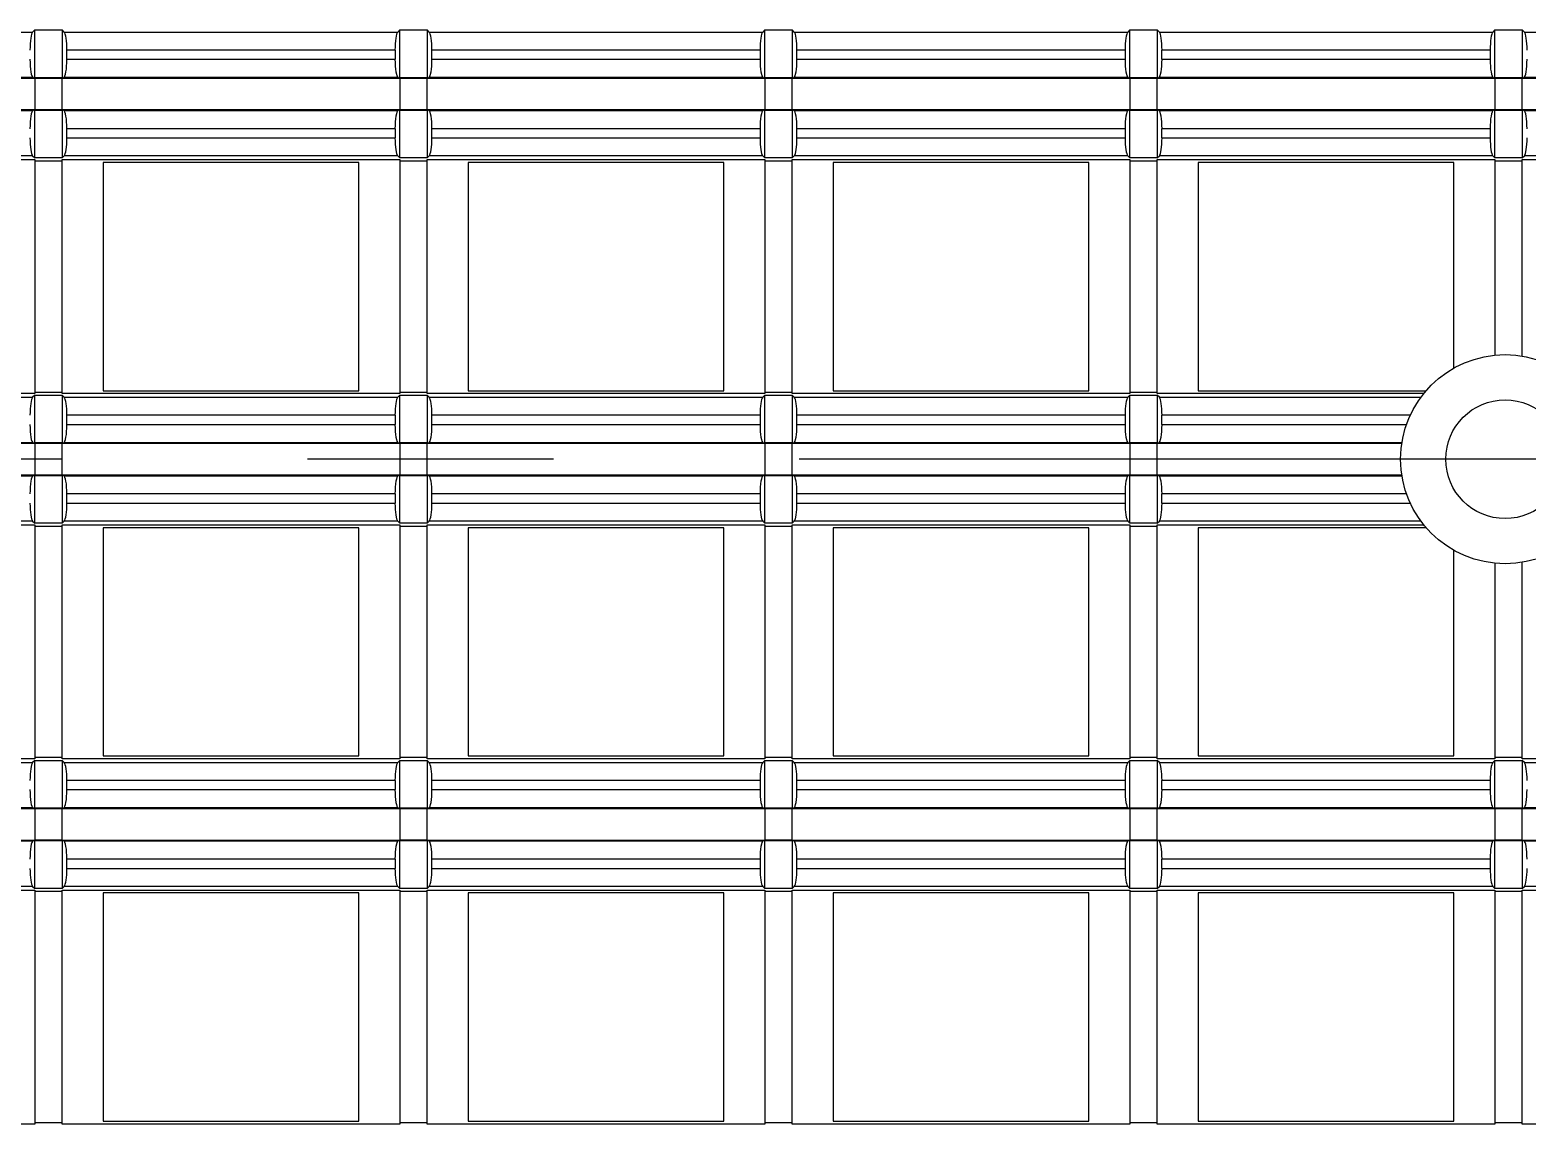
# Model space of a CAD drawing. Header units: inches. Extents: x 0 to 653, y 0 to 346.
# Drawn here: x 19.72 to 36.13, y 248.1 to 260.08 of the extents above; entities that cross this region are included whole.
import ezdxf

# ---------------------------------------------------------------- set-up
doc = ezdxf.new("R2010")
doc.units = ezdxf.units.IN
doc.header["$LTSCALE"] = 35.925693
doc.header["$MEASUREMENT"] = 0
doc.linetypes.add('CENTER', pattern=[0.6, 0.375, -0.075, 0.075, -0.075])
doc.layers.get('0').update_dxf_attribs({"linetype": 'CONTINUOUS'})
doc.layers.add('2', color=7, linetype='CONTINUOUS')
doc.layers.add('71', color=7, linetype='CONTINUOUS')

msp = doc.modelspace()

# ---------------------------------------------------------------- linework, layer by layer
at = {"color": 3, "linetype": 'Continuous'}
msp.add_circle((35.885, 255.381), 0.65, dxfattribs=at)
at = {"layer": '2', "color": 132, "linetype": 'Continuous', "true_color": 0x00cccc}
for p, q in [((16.096, 260.059), (19.75, 260.059)), ((19.773, 260.082), (19.75, 260.059)), ((19.773, 259.558), (19.773, 260.082)), ((19.773, 260.082), (20.073, 260.082)), ((20.073, 260.082), (20.073, 259.558)), ((20.096, 260.059), (20.073, 260.082)), ((20.096, 260.059), (23.75, 260.059)), ((23.773, 260.082), (23.75, 260.059)), ((23.773, 259.558), (23.773, 260.082)), ((23.773, 260.082), (24.073, 260.082)), ((24.073, 260.082), (24.073, 259.558)), ((24.096, 260.059), (24.073, 260.082)), ((24.096, 260.059), (27.75, 260.059)), ((27.773, 260.082), (27.75, 260.059)), ((27.773, 259.558), (27.773, 260.082)), ((27.773, 260.082), (28.073, 260.082)), ((28.073, 260.082), (28.073, 259.558)), ((28.096, 260.059), (28.073, 260.082)), ((28.096, 260.059), (31.75, 260.059)), ((31.773, 260.082), (31.75, 260.059)), ((31.773, 259.558), (31.773, 260.082)), ((31.773, 260.082), (32.073, 260.082)), ((32.073, 260.082), (32.073, 259.558)), ((32.096, 260.059), (32.073, 260.082)), ((32.096, 260.059), (35.75, 260.059)), ((35.773, 260.082), (35.75, 260.059)), ((35.773, 259.558), (35.773, 260.082)), ((35.773, 260.082), (36.073, 260.082)), ((36.073, 260.082), (36.073, 259.558)), ((36.096, 260.059), (36.073, 260.082)), ((36.096, 260.059), (39.749, 260.059)), ((20.126, 259.762), (20.126, 259.862)), ((23.721, 259.862), (20.126, 259.862)), ((23.721, 259.862), (23.721, 259.762)), ((24.125, 259.762), (24.125, 259.862)), ((27.721, 259.862), (24.125, 259.862)), ((27.721, 259.862), (27.721, 259.762)), ((28.125, 259.762), (28.125, 259.862)), ((31.72, 259.862), (28.125, 259.862)), ((31.72, 259.862), (31.72, 259.762)), ((32.125, 259.762), (32.125, 259.862)), ((35.72, 259.862), (32.125, 259.862)), ((35.72, 259.862), (35.72, 259.762)), ((20.126, 259.762), (23.721, 259.762)), ((24.125, 259.762), (27.721, 259.762)), ((28.125, 259.762), (31.72, 259.762)), ((32.125, 259.762), (35.72, 259.762)), ((16.073, 259.555), (19.773, 259.555)), ((19.755, 259.562), (16.092, 259.562)), ((19.755, 259.562), (19.773, 259.558)), ((20.073, 259.558), (19.773, 259.558)), ((19.773, 259.555), (19.773, 259.207)), ((20.073, 259.552), (19.773, 259.552)), ((20.073, 259.558), (20.092, 259.562)), ((20.073, 259.207), (20.073, 259.555)), ((20.073, 259.555), (23.773, 259.555)), ((23.755, 259.562), (20.092, 259.562)), ((23.755, 259.562), (23.773, 259.558)), ((24.073, 259.558), (23.773, 259.558)), ((23.773, 259.555), (23.773, 259.207)), ((24.073, 259.552), (23.773, 259.552)), ((24.073, 259.558), (24.091, 259.562)), ((24.073, 259.207), (24.073, 259.555)), ((24.073, 259.555), (27.773, 259.555)), ((27.755, 259.562), (24.091, 259.562)), ((27.755, 259.562), (27.773, 259.558)), ((28.073, 259.558), (27.773, 259.558)), ((27.773, 259.555), (27.773, 259.207)), ((28.073, 259.552), (27.773, 259.552)), ((28.073, 259.558), (28.091, 259.562)), ((28.073, 259.207), (28.073, 259.555)), ((28.073, 259.555), (31.773, 259.555)), ((31.754, 259.562), (28.091, 259.562)), ((31.754, 259.562), (31.773, 259.558)), ((32.073, 259.558), (31.773, 259.558)), ((31.773, 259.555), (31.773, 259.207)), ((32.073, 259.552), (31.773, 259.552)), ((32.073, 259.558), (32.091, 259.562)), ((32.073, 259.207), (32.073, 259.555)), ((32.073, 259.555), (35.773, 259.555)), ((35.754, 259.562), (32.091, 259.562)), ((35.754, 259.562), (35.773, 259.558)), ((36.073, 259.558), (35.773, 259.558)), ((35.773, 259.555), (35.773, 259.207)), ((36.073, 259.552), (35.773, 259.552)), ((36.073, 259.558), (36.091, 259.562)), ((36.073, 259.207), (36.073, 259.555)), ((36.073, 259.555), (39.773, 259.555)), ((39.754, 259.562), (36.091, 259.562)), ((19.773, 259.207), (16.073, 259.207)), ((16.092, 259.2), (19.755, 259.2)), ((19.773, 259.204), (19.755, 259.2)), ((19.773, 259.211), (20.073, 259.211)), ((19.773, 258.68), (19.773, 259.204)), ((19.773, 259.204), (20.073, 259.204)), ((23.773, 259.207), (20.073, 259.207)), ((20.073, 259.204), (20.073, 258.68)), ((20.092, 259.2), (20.073, 259.204)), ((20.092, 259.2), (23.755, 259.2)), ((23.773, 259.204), (23.755, 259.2)), ((23.773, 259.211), (24.073, 259.211)), ((23.773, 258.68), (23.773, 259.204)), ((23.773, 259.204), (24.073, 259.204)), ((27.773, 259.207), (24.073, 259.207)), ((24.073, 259.204), (24.073, 258.68)), ((24.091, 259.2), (24.073, 259.204)), ((24.091, 259.2), (27.755, 259.2)), ((27.773, 259.204), (27.755, 259.2)), ((27.773, 259.211), (28.073, 259.211)), ((27.773, 258.68), (27.773, 259.204)), ((27.773, 259.204), (28.073, 259.204)), ((31.773, 259.207), (28.073, 259.207)), ((28.073, 259.204), (28.073, 258.68)), ((28.091, 259.2), (28.073, 259.204)), ((28.091, 259.2), (31.754, 259.2)), ((31.773, 259.204), (31.754, 259.2)), ((31.773, 259.211), (32.073, 259.211)), ((31.773, 258.68), (31.773, 259.204)), ((31.773, 259.204), (32.073, 259.204)), ((35.773, 259.207), (32.073, 259.207)), ((32.073, 259.204), (32.073, 258.68)), ((32.091, 259.2), (32.073, 259.204)), ((32.091, 259.2), (35.754, 259.2)), ((35.773, 259.204), (35.754, 259.2)), ((35.773, 259.211), (36.073, 259.211)), ((35.773, 258.68), (35.773, 259.204)), ((35.773, 259.204), (36.073, 259.204)), ((39.773, 259.207), (36.073, 259.207)), ((36.073, 259.204), (36.073, 258.68)), ((36.091, 259.2), (36.073, 259.204)), ((36.091, 259.2), (39.754, 259.2)), ((20.126, 258.9), (20.126, 259)), ((23.721, 259), (20.126, 259)), ((20.126, 258.9), (23.721, 258.9)), ((23.721, 259), (23.721, 258.9)), ((24.125, 258.9), (24.125, 259)), ((27.721, 259), (24.125, 259)), ((24.125, 258.9), (27.721, 258.9)), ((27.721, 259), (27.721, 258.9)), ((28.125, 258.9), (28.125, 259)), ((31.72, 259), (28.125, 259)), ((28.125, 258.9), (31.72, 258.9)), ((31.72, 259), (31.72, 258.9)), ((32.125, 258.9), (32.125, 259)), ((35.72, 259), (32.125, 259)), ((32.125, 258.9), (35.72, 258.9)), ((35.72, 259), (35.72, 258.9)), ((19.75, 258.703), (16.096, 258.703)), ((19.75, 258.703), (19.773, 258.68)), ((20.073, 258.68), (20.096, 258.703)), ((23.75, 258.703), (20.096, 258.703)), ((23.75, 258.703), (23.773, 258.68)), ((24.073, 258.68), (24.096, 258.703)), ((27.75, 258.703), (24.096, 258.703)), ((27.75, 258.703), (27.773, 258.68)), ((28.073, 258.68), (28.096, 258.703)), ((31.75, 258.703), (28.096, 258.703)), ((31.75, 258.703), (31.773, 258.68)), ((32.073, 258.68), (32.096, 258.703)), ((35.75, 258.703), (32.096, 258.703)), ((35.75, 258.703), (35.773, 258.68)), ((36.073, 258.68), (36.096, 258.703)), ((39.749, 258.703), (36.096, 258.703)), ((16.073, 258.662), (19.773, 258.662)), ((20.073, 258.68), (19.773, 258.68)), ((19.773, 258.662), (19.773, 256.1)), ((20.073, 258.645), (19.773, 258.645)), ((20.073, 256.1), (20.073, 258.662)), ((20.073, 258.662), (23.773, 258.662)), ((20.523, 258.631), (20.523, 256.131)), ((23.323, 258.631), (20.523, 258.631)), ((23.323, 256.131), (23.323, 258.631)), ((24.073, 258.68), (23.773, 258.68)), ((23.773, 258.662), (23.773, 256.1)), ((24.073, 258.645), (23.773, 258.645)), ((24.073, 256.1), (24.073, 258.662)), ((24.073, 258.662), (27.773, 258.662)), ((24.523, 258.631), (24.523, 256.131)), ((27.323, 258.631), (24.523, 258.631)), ((27.323, 256.131), (27.323, 258.631)), ((28.073, 258.68), (27.773, 258.68)), ((27.773, 258.662), (27.773, 256.1)), ((28.073, 258.645), (27.773, 258.645)), ((28.073, 256.1), (28.073, 258.662)), ((28.073, 258.662), (31.773, 258.662)), ((28.523, 258.631), (28.523, 256.131)), ((31.323, 258.631), (28.523, 258.631)), ((31.323, 256.131), (31.323, 258.631)), ((32.073, 258.68), (31.773, 258.68)), ((31.773, 258.662), (31.773, 256.1)), ((32.073, 258.645), (31.773, 258.645)), ((32.073, 256.1), (32.073, 258.662)), ((32.073, 258.662), (35.773, 258.662)), ((32.523, 258.631), (32.523, 256.131)), ((35.323, 258.631), (32.523, 258.631)), ((35.323, 256.379), (35.323, 258.631)), ((36.073, 258.68), (35.773, 258.68)), ((35.773, 258.662), (35.773, 256.521)), ((36.073, 258.645), (35.773, 258.645)), ((36.073, 256.511), (36.073, 258.662)), ((36.073, 258.662), (39.773, 258.662)), ((19.773, 256.1), (16.073, 256.1)), ((19.773, 256.082), (19.75, 256.059)), ((19.773, 256.117), (20.073, 256.117)), ((19.773, 255.559), (19.773, 256.082)), ((19.773, 256.082), (20.073, 256.082)), ((23.773, 256.1), (20.073, 256.1)), ((20.073, 256.082), (20.073, 255.559)), ((20.096, 256.059), (20.073, 256.082)), ((20.523, 256.131), (23.323, 256.131)), ((23.773, 256.082), (23.75, 256.059)), ((23.773, 256.117), (24.073, 256.117)), ((23.773, 255.559), (23.773, 256.082)), ((23.773, 256.082), (24.073, 256.082)), ((27.773, 256.1), (24.073, 256.1)), ((24.073, 256.082), (24.073, 255.559)), ((24.096, 256.059), (24.073, 256.082)), ((24.523, 256.131), (27.323, 256.131)), ((27.773, 256.082), (27.75, 256.059)), ((27.773, 256.117), (28.073, 256.117)), ((27.773, 255.559), (27.773, 256.082)), ((27.773, 256.082), (28.073, 256.082)), ((31.773, 256.1), (28.073, 256.1)), ((28.073, 256.082), (28.073, 255.559)), ((28.096, 256.059), (28.073, 256.082)), ((28.523, 256.131), (31.323, 256.131)), ((31.773, 256.082), (31.75, 256.059)), ((31.773, 256.117), (32.073, 256.117)), ((31.773, 255.559), (31.773, 256.082)), ((31.773, 256.082), (32.073, 256.082)), ((34.993, 256.1), (32.073, 256.1)), ((32.073, 256.082), (32.073, 255.559)), ((32.096, 256.059), (32.073, 256.082)), ((32.523, 256.131), (35.019, 256.131)), ((16.096, 256.059), (19.75, 256.059)), ((20.096, 256.059), (23.75, 256.059)), ((24.096, 256.059), (27.75, 256.059)), ((28.096, 256.059), (31.75, 256.059)), ((32.096, 256.059), (34.962, 256.059)), ((20.126, 255.762), (20.126, 255.862)), ((23.721, 255.862), (20.126, 255.862)), ((20.126, 255.762), (23.721, 255.762)), ((23.721, 255.862), (23.721, 255.762)), ((24.125, 255.762), (24.125, 255.862)), ((27.721, 255.862), (24.125, 255.862)), ((24.125, 255.762), (27.721, 255.762)), ((27.721, 255.862), (27.721, 255.762)), ((28.125, 255.762), (28.125, 255.862)), ((31.72, 255.862), (28.125, 255.862)), ((28.125, 255.762), (31.72, 255.762)), ((31.72, 255.862), (31.72, 255.762)), ((32.125, 255.762), (32.125, 255.862)), ((34.845, 255.862), (32.125, 255.862)), ((32.125, 255.762), (34.805, 255.762)), ((16.073, 255.555), (19.773, 255.555)), ((19.755, 255.562), (16.092, 255.562)), ((19.755, 255.562), (19.773, 255.559)), ((20.073, 255.559), (19.773, 255.559)), ((19.773, 255.555), (19.773, 255.207)), ((20.073, 255.552), (19.773, 255.552)), ((20.073, 255.559), (20.092, 255.562)), ((20.073, 255.207), (20.073, 255.555)), ((20.073, 255.555), (23.773, 255.555)), ((23.755, 255.562), (20.092, 255.562)), ((23.755, 255.562), (23.773, 255.559)), ((24.073, 255.559), (23.773, 255.559)), ((23.773, 255.555), (23.773, 255.207)), ((24.073, 255.552), (23.773, 255.552)), ((24.073, 255.559), (24.091, 255.562)), ((24.073, 255.207), (24.073, 255.555)), ((24.073, 255.555), (27.773, 255.555)), ((27.755, 255.562), (24.091, 255.562)), ((27.755, 255.562), (27.773, 255.559)), ((28.073, 255.559), (27.773, 255.559)), ((27.773, 255.555), (27.773, 255.207)), ((28.073, 255.552), (27.773, 255.552)), ((28.073, 255.559), (28.091, 255.562)), ((28.073, 255.207), (28.073, 255.555)), ((28.073, 255.555), (31.773, 255.555)), ((31.754, 255.562), (28.091, 255.562)), ((31.754, 255.562), (31.773, 255.559)), ((32.073, 255.559), (31.773, 255.559)), ((31.773, 255.555), (31.773, 255.207)), ((32.073, 255.552), (31.773, 255.552)), ((32.073, 255.559), (32.091, 255.562)), ((32.073, 255.207), (32.073, 255.555)), ((32.073, 255.555), (34.753, 255.555)), ((34.754, 255.562), (32.091, 255.562)), ((19.773, 255.207), (16.073, 255.207)), ((16.092, 255.2), (19.755, 255.2)), ((19.773, 255.204), (19.755, 255.2)), ((19.773, 255.211), (20.073, 255.211)), ((19.773, 254.68), (19.773, 255.204)), ((19.773, 255.204), (20.073, 255.204)), ((23.773, 255.207), (20.073, 255.207)), ((20.073, 255.204), (20.073, 254.68)), ((20.092, 255.2), (20.073, 255.204)), ((20.092, 255.2), (23.755, 255.2)), ((23.773, 255.204), (23.755, 255.2)), ((23.773, 255.211), (24.073, 255.211)), ((23.773, 254.68), (23.773, 255.204)), ((23.773, 255.204), (24.073, 255.204)), ((27.773, 255.207), (24.073, 255.207)), ((24.073, 255.204), (24.073, 254.68)), ((24.091, 255.2), (24.073, 255.204)), ((24.091, 255.2), (27.755, 255.2)), ((27.773, 255.204), (27.755, 255.2)), ((27.773, 255.211), (28.073, 255.211)), ((27.773, 254.68), (27.773, 255.204)), ((27.773, 255.204), (28.073, 255.204)), ((31.773, 255.207), (28.073, 255.207)), ((28.073, 255.204), (28.073, 254.68)), ((28.091, 255.2), (28.073, 255.204)), ((28.091, 255.2), (31.754, 255.2)), ((31.773, 255.204), (31.754, 255.2)), ((31.773, 255.211), (32.073, 255.211)), ((31.773, 254.68), (31.773, 255.204)), ((31.773, 255.204), (32.073, 255.204)), ((34.753, 255.207), (32.073, 255.207)), ((32.073, 255.204), (32.073, 254.68)), ((32.091, 255.2), (32.073, 255.204)), ((32.091, 255.2), (34.754, 255.2)), ((20.126, 254.9), (20.126, 255)), ((23.721, 255), (20.126, 255)), ((23.721, 255), (23.721, 254.9)), ((24.125, 254.9), (24.125, 255)), ((27.721, 255), (24.125, 255)), ((27.721, 255), (27.721, 254.9)), ((28.125, 254.9), (28.125, 255)), ((31.72, 255), (28.125, 255)), ((31.72, 255), (31.72, 254.9)), ((32.125, 254.9), (32.125, 255)), ((34.805, 255), (32.125, 255)), ((20.126, 254.9), (23.721, 254.9)), ((24.125, 254.9), (27.721, 254.9)), ((28.125, 254.9), (31.72, 254.9)), ((32.125, 254.9), (34.845, 254.9)), ((16.073, 254.662), (19.773, 254.662)), ((19.75, 254.703), (16.096, 254.703)), ((19.75, 254.703), (19.773, 254.68)), ((20.073, 254.68), (19.773, 254.68)), ((19.773, 254.662), (19.773, 252.1)), ((20.073, 254.645), (19.773, 254.645)), ((20.073, 254.68), (20.096, 254.703)), ((20.073, 252.1), (20.073, 254.662)), ((20.073, 254.662), (23.773, 254.662)), ((23.75, 254.703), (20.096, 254.703)), ((20.523, 254.631), (20.523, 252.131)), ((23.323, 254.631), (20.523, 254.631)), ((23.323, 252.131), (23.323, 254.631)), ((23.75, 254.703), (23.773, 254.68)), ((24.073, 254.68), (23.773, 254.68)), ((23.773, 254.662), (23.773, 252.1)), ((24.073, 254.645), (23.773, 254.645)), ((24.073, 254.68), (24.096, 254.703)), ((24.073, 252.1), (24.073, 254.662)), ((24.073, 254.662), (27.773, 254.662)), ((27.75, 254.703), (24.096, 254.703)), ((24.523, 254.631), (24.523, 252.131)), ((27.323, 254.631), (24.523, 254.631)), ((27.323, 252.131), (27.323, 254.631)), ((27.75, 254.703), (27.773, 254.68)), ((28.073, 254.68), (27.773, 254.68)), ((27.773, 254.662), (27.773, 252.1)), ((28.073, 254.645), (27.773, 254.645)), ((28.073, 254.68), (28.096, 254.703)), ((28.073, 252.1), (28.073, 254.662)), ((28.073, 254.662), (31.773, 254.662)), ((31.75, 254.703), (28.096, 254.703)), ((28.523, 254.631), (28.523, 252.131)), ((31.323, 254.631), (28.523, 254.631)), ((31.323, 252.131), (31.323, 254.631)), ((31.75, 254.703), (31.773, 254.68)), ((32.073, 254.68), (31.773, 254.68)), ((31.773, 254.662), (31.773, 252.1)), ((32.073, 254.645), (31.773, 254.645)), ((32.073, 254.68), (32.096, 254.703)), ((32.073, 252.1), (32.073, 254.662)), ((32.073, 254.662), (34.993, 254.662)), ((34.962, 254.703), (32.096, 254.703)), ((32.523, 254.631), (32.523, 252.131)), ((35.019, 254.631), (32.523, 254.631)), ((35.323, 252.131), (35.323, 254.383)), ((35.773, 254.241), (35.773, 252.1)), ((36.073, 252.1), (36.073, 254.251)), ((19.773, 252.1), (16.073, 252.1)), ((16.096, 252.059), (19.75, 252.059)), ((19.773, 252.082), (19.75, 252.059)), ((19.773, 252.117), (20.073, 252.117)), ((19.773, 251.559), (19.773, 252.082)), ((19.773, 252.082), (20.073, 252.082)), ((23.773, 252.1), (20.073, 252.1)), ((20.073, 252.082), (20.073, 251.559)), ((20.096, 252.059), (20.073, 252.082)), ((20.096, 252.059), (23.75, 252.059)), ((20.523, 252.131), (23.323, 252.131)), ((23.773, 252.082), (23.75, 252.059)), ((23.773, 252.117), (24.073, 252.117)), ((23.773, 251.559), (23.773, 252.082)), ((23.773, 252.082), (24.073, 252.082)), ((27.773, 252.1), (24.073, 252.1)), ((24.073, 252.082), (24.073, 251.559)), ((24.096, 252.059), (24.073, 252.082)), ((24.096, 252.059), (27.75, 252.059)), ((24.523, 252.131), (27.323, 252.131)), ((27.773, 252.082), (27.75, 252.059)), ((27.773, 252.117), (28.073, 252.117)), ((27.773, 251.559), (27.773, 252.082)), ((27.773, 252.082), (28.073, 252.082)), ((31.773, 252.1), (28.073, 252.1)), ((28.073, 252.082), (28.073, 251.559)), ((28.096, 252.059), (28.073, 252.082)), ((28.096, 252.059), (31.75, 252.059)), ((28.523, 252.131), (31.323, 252.131)), ((31.773, 252.082), (31.75, 252.059)), ((31.773, 252.117), (32.073, 252.117)), ((31.773, 251.559), (31.773, 252.082)), ((31.773, 252.082), (32.073, 252.082)), ((35.773, 252.1), (32.073, 252.1)), ((32.073, 252.082), (32.073, 251.559)), ((32.096, 252.059), (32.073, 252.082)), ((32.096, 252.059), (35.75, 252.059)), ((32.523, 252.131), (35.323, 252.131)), ((35.773, 252.082), (35.75, 252.059)), ((35.773, 252.117), (36.073, 252.117)), ((35.773, 251.559), (35.773, 252.082)), ((35.773, 252.082), (36.073, 252.082)), ((39.773, 252.1), (36.073, 252.1)), ((36.073, 252.082), (36.073, 251.559)), ((36.096, 252.059), (36.073, 252.082)), ((36.096, 252.059), (39.749, 252.059)), ((20.126, 251.762), (20.126, 251.862)), ((23.721, 251.862), (20.126, 251.862)), ((23.721, 251.862), (23.721, 251.762)), ((24.125, 251.762), (24.125, 251.862)), ((27.721, 251.862), (24.125, 251.862)), ((27.721, 251.862), (27.721, 251.762)), ((28.125, 251.762), (28.125, 251.862)), ((31.72, 251.862), (28.125, 251.862)), ((31.72, 251.862), (31.72, 251.762)), ((32.125, 251.762), (32.125, 251.862)), ((35.72, 251.862), (32.125, 251.862)), ((35.72, 251.862), (35.72, 251.762)), ((20.126, 251.762), (23.721, 251.762)), ((24.125, 251.762), (27.721, 251.762)), ((28.125, 251.762), (31.72, 251.762)), ((32.125, 251.762), (35.72, 251.762)), ((16.073, 251.555), (19.773, 251.555)), ((19.755, 251.562), (16.092, 251.562)), ((19.755, 251.562), (19.773, 251.559)), ((20.073, 251.559), (19.773, 251.559)), ((19.773, 251.555), (19.773, 251.207)), ((20.073, 251.552), (19.773, 251.552)), ((20.073, 251.559), (20.092, 251.562)), ((20.073, 251.207), (20.073, 251.555)), ((20.073, 251.555), (23.773, 251.555)), ((23.755, 251.562), (20.092, 251.562)), ((23.755, 251.562), (23.773, 251.559)), ((24.073, 251.559), (23.773, 251.559)), ((23.773, 251.555), (23.773, 251.207)), ((24.073, 251.552), (23.773, 251.552)), ((24.073, 251.559), (24.091, 251.562)), ((24.073, 251.207), (24.073, 251.555)), ((24.073, 251.555), (27.773, 251.555)), ((27.755, 251.562), (24.091, 251.562)), ((27.755, 251.562), (27.773, 251.559)), ((28.073, 251.559), (27.773, 251.559)), ((27.773, 251.555), (27.773, 251.207)), ((28.073, 251.552), (27.773, 251.552)), ((28.073, 251.559), (28.091, 251.562)), ((28.073, 251.207), (28.073, 251.555)), ((28.073, 251.555), (31.773, 251.555)), ((31.754, 251.562), (28.091, 251.562)), ((31.754, 251.562), (31.773, 251.559)), ((32.073, 251.559), (31.773, 251.559)), ((31.773, 251.555), (31.773, 251.207)), ((32.073, 251.552), (31.773, 251.552)), ((32.073, 251.559), (32.091, 251.562)), ((32.073, 251.207), (32.073, 251.555)), ((32.073, 251.555), (35.773, 251.555)), ((35.754, 251.562), (32.091, 251.562)), ((35.754, 251.562), (35.773, 251.559)), ((36.073, 251.559), (35.773, 251.559)), ((35.773, 251.555), (35.773, 251.207)), ((36.073, 251.552), (35.773, 251.552)), ((36.073, 251.559), (36.091, 251.562)), ((36.073, 251.207), (36.073, 251.555)), ((36.073, 251.555), (39.773, 251.555)), ((39.754, 251.562), (36.091, 251.562)), ((19.773, 251.207), (16.073, 251.207)), ((16.092, 251.2), (19.755, 251.2)), ((19.773, 251.204), (19.755, 251.2)), ((19.773, 251.211), (20.073, 251.211)), ((19.773, 250.68), (19.773, 251.204)), ((19.773, 251.204), (20.073, 251.204)), ((23.773, 251.207), (20.073, 251.207)), ((20.073, 251.204), (20.073, 250.68)), ((20.092, 251.2), (20.073, 251.204)), ((20.092, 251.2), (23.755, 251.2)), ((23.773, 251.204), (23.755, 251.2)), ((23.773, 251.211), (24.073, 251.211)), ((23.773, 250.68), (23.773, 251.204)), ((23.773, 251.204), (24.073, 251.204)), ((27.773, 251.207), (24.073, 251.207)), ((24.073, 251.204), (24.073, 250.68)), ((24.091, 251.2), (24.073, 251.204)), ((24.091, 251.2), (27.755, 251.2)), ((27.773, 251.204), (27.755, 251.2)), ((27.773, 251.211), (28.073, 251.211)), ((27.773, 250.68), (27.773, 251.204)), ((27.773, 251.204), (28.073, 251.204)), ((31.773, 251.207), (28.073, 251.207)), ((28.073, 251.204), (28.073, 250.68)), ((28.091, 251.2), (28.073, 251.204)), ((28.091, 251.2), (31.754, 251.2)), ((31.773, 251.204), (31.754, 251.2)), ((31.773, 251.211), (32.073, 251.211)), ((31.773, 250.68), (31.773, 251.204)), ((31.773, 251.204), (32.073, 251.204)), ((35.773, 251.207), (32.073, 251.207)), ((32.073, 251.204), (32.073, 250.68)), ((32.091, 251.2), (32.073, 251.204)), ((32.091, 251.2), (35.754, 251.2)), ((35.773, 251.204), (35.754, 251.2)), ((35.773, 251.211), (36.073, 251.211)), ((35.773, 250.68), (35.773, 251.204)), ((35.773, 251.204), (36.073, 251.204)), ((39.773, 251.207), (36.073, 251.207)), ((36.073, 251.204), (36.073, 250.68)), ((36.091, 251.2), (36.073, 251.204)), ((36.091, 251.2), (39.754, 251.2)), ((20.126, 250.9), (20.126, 251)), ((23.721, 251), (20.126, 251)), ((23.721, 251), (23.721, 250.9)), ((24.125, 250.9), (24.125, 251)), ((27.721, 251), (24.125, 251)), ((27.721, 251), (27.721, 250.9)), ((28.125, 250.9), (28.125, 251)), ((31.72, 251), (28.125, 251)), ((31.72, 251), (31.72, 250.9)), ((32.125, 250.9), (32.125, 251)), ((35.72, 251), (32.125, 251)), ((35.72, 251), (35.72, 250.9)), ((20.126, 250.9), (23.721, 250.9)), ((24.125, 250.9), (27.721, 250.9)), ((28.125, 250.9), (31.72, 250.9)), ((32.125, 250.9), (35.72, 250.9)), ((19.75, 250.703), (16.096, 250.703)), ((19.75, 250.703), (19.773, 250.68)), ((20.073, 250.68), (19.773, 250.68)), ((20.073, 250.68), (20.096, 250.703)), ((23.75, 250.703), (20.096, 250.703)), ((23.75, 250.703), (23.773, 250.68)), ((24.073, 250.68), (23.773, 250.68)), ((24.073, 250.68), (24.096, 250.703)), ((27.75, 250.703), (24.096, 250.703)), ((27.75, 250.703), (27.773, 250.68)), ((28.073, 250.68), (27.773, 250.68)), ((28.073, 250.68), (28.096, 250.703)), ((31.75, 250.703), (28.096, 250.703)), ((31.75, 250.703), (31.773, 250.68)), ((32.073, 250.68), (31.773, 250.68)), ((32.073, 250.68), (32.096, 250.703)), ((35.75, 250.703), (32.096, 250.703)), ((35.75, 250.703), (35.773, 250.68)), ((36.073, 250.68), (35.773, 250.68)), ((36.073, 250.68), (36.096, 250.703)), ((39.749, 250.703), (36.096, 250.703)), ((16.073, 250.662), (19.773, 250.662)), ((19.773, 250.662), (19.773, 248.1)), ((20.073, 250.645), (19.773, 250.645)), ((20.073, 248.1), (20.073, 250.662)), ((20.073, 250.662), (23.773, 250.662)), ((20.523, 250.631), (20.523, 248.131)), ((23.323, 250.631), (20.523, 250.631)), ((23.323, 248.131), (23.323, 250.631)), ((23.773, 250.662), (23.773, 248.1)), ((24.073, 250.645), (23.773, 250.645)), ((24.073, 248.1), (24.073, 250.662)), ((24.073, 250.662), (27.773, 250.662)), ((24.523, 250.631), (24.523, 248.131)), ((27.323, 250.631), (24.523, 250.631)), ((27.323, 248.131), (27.323, 250.631)), ((27.773, 250.662), (27.773, 248.1)), ((28.073, 250.645), (27.773, 250.645)), ((28.073, 248.1), (28.073, 250.662)), ((28.073, 250.662), (31.773, 250.662)), ((28.523, 250.631), (28.523, 248.131)), ((31.323, 250.631), (28.523, 250.631)), ((31.323, 248.131), (31.323, 250.631)), ((31.773, 250.662), (31.773, 248.1)), ((32.073, 250.645), (31.773, 250.645)), ((32.073, 248.1), (32.073, 250.662)), ((32.073, 250.662), (35.773, 250.662)), ((32.523, 250.631), (32.523, 248.131)), ((35.323, 250.631), (32.523, 250.631)), ((35.323, 248.131), (35.323, 250.631)), ((35.773, 250.662), (35.773, 248.1)), ((36.073, 250.645), (35.773, 250.645)), ((36.073, 248.1), (36.073, 250.662)), ((36.073, 250.662), (39.773, 250.662)), ((19.773, 248.1), (16.073, 248.1)), ((19.773, 248.118), (20.073, 248.118)), ((23.773, 248.1), (20.073, 248.1)), ((20.523, 248.131), (23.323, 248.131)), ((23.773, 248.118), (24.073, 248.118)), ((27.773, 248.1), (24.073, 248.1)), ((24.523, 248.131), (27.323, 248.131)), ((27.773, 248.118), (28.073, 248.118)), ((31.773, 248.1), (28.073, 248.1)), ((28.523, 248.131), (31.323, 248.131)), ((31.773, 248.118), (32.073, 248.118)), ((35.773, 248.1), (32.073, 248.1)), ((32.523, 248.131), (35.323, 248.131)), ((35.773, 248.118), (36.073, 248.118)), ((39.773, 248.1), (36.073, 248.1))]:
    msp.add_line(p, q, dxfattribs=at)
at = {"layer": '2', "color": 1, "linetype": 'CENTER'}
msp.add_line((127.845, 255.381), (0, 255.381), dxfattribs=at)
at = {"layer": '2', "color": 132, "linetype": 'Continuous', "true_color": 0x00cccc}
for centre, start_param, end_param in [((19.756, 259.862), 0.174533, 1.570796), ((20.09, 259.862), -1.570796, -0.174533), ((23.756, 259.862), 0.174533, 1.570796), ((24.09, 259.862), -1.570796, -0.174533), ((27.756, 259.862), 0.174533, 1.570796), ((28.09, 259.862), -1.570796, -0.174533), ((31.756, 259.862), 0.174533, 1.570796), ((32.09, 259.862), -1.570796, -0.174533), ((35.756, 259.862), 0.174533, 1.570796), ((36.09, 259.862), -1.570796, -0.174533), ((19.756, 259.762), -4.712389, -3.176499), ((20.09, 259.762), -3.106686, -1.570796), ((23.756, 259.762), -4.712389, -3.176499), ((24.09, 259.762), -3.106686, -1.570796), ((27.756, 259.762), -4.712389, -3.176499), ((28.09, 259.762), -3.106686, -1.570796), ((31.756, 259.762), -4.712389, -3.176499), ((32.09, 259.762), -3.106686, -1.570796), ((35.756, 259.762), 1.570796, 3.106686), ((36.09, 259.762), -3.106686, -1.570796), ((19.756, 259), 0.034907, 1.570796), ((20.09, 259), -1.570796, -0.034907), ((23.756, 259), 0.034907, 1.570796), ((24.09, 259), -1.570796, -0.034907), ((27.756, 259), 0.034907, 1.570796), ((28.09, 259), -1.570796, -0.034907), ((31.756, 259), 0.034907, 1.570796), ((32.09, 259), -1.570796, -0.034907), ((35.756, 259), 0.034907, 1.570796), ((36.09, 259), -1.570796, -0.034907), ((19.756, 258.9), 1.570796, 2.96706), ((20.09, 258.9), -2.96706, -1.570796), ((23.756, 258.9), -4.712389, -3.316126), ((24.09, 258.9), -2.96706, -1.570796), ((27.756, 258.9), -4.712389, -3.316126), ((28.09, 258.9), -2.96706, -1.570796), ((31.756, 258.9), -4.712389, -3.316126), ((32.09, 258.9), -2.96706, -1.570796), ((35.756, 258.9), 1.570796, 2.96706), ((36.09, 258.9), -2.96706, -1.570796), ((19.756, 255.862), 0.174533, 1.570796), ((20.09, 255.862), -1.570796, -0.174533), ((23.756, 255.862), 0.174533, 1.570796), ((24.09, 255.862), -1.570796, -0.174533), ((27.756, 255.862), 0.174533, 1.570796), ((28.09, 255.862), -1.570796, -0.174533), ((31.756, 255.862), 0.174533, 1.570796), ((32.09, 255.862), -1.570796, -0.174533), ((19.756, 255.762), -4.712389, -3.176499), ((20.09, 255.762), -3.106686, -1.570796), ((23.756, 255.762), -4.712389, -3.176499), ((24.09, 255.762), -3.106686, -1.570796), ((27.756, 255.762), -4.712389, -3.176499), ((28.09, 255.762), -3.106686, -1.570796), ((31.756, 255.762), -4.712389, -3.176499), ((32.09, 255.762), -3.106686, -1.570796), ((19.756, 255), 0.034907, 1.570796), ((20.09, 255), -1.570796, -0.034907), ((23.756, 255), 0.034907, 1.570796), ((24.09, 255), -1.570796, -0.034907), ((27.756, 255), 0.034907, 1.570796), ((28.09, 255), -1.570796, -0.034907), ((31.756, 255), 0.034907, 1.570796), ((32.09, 255), -1.570796, -0.034907), ((19.756, 254.9), -4.712389, -3.316126), ((20.09, 254.9), -2.96706, -1.570796), ((23.756, 254.9), -4.712389, -3.316126), ((24.09, 254.9), -2.96706, -1.570796), ((27.756, 254.9), -4.712389, -3.316126), ((28.09, 254.9), -2.96706, -1.570796), ((31.756, 254.9), -4.712389, -3.316126), ((32.09, 254.9), -2.96706, -1.570796), ((19.756, 251.862), 0.174533, 1.570796), ((20.09, 251.862), -1.570796, -0.174533), ((23.756, 251.862), 0.174533, 1.570796), ((24.09, 251.862), -1.570796, -0.174533), ((27.756, 251.862), 0.174533, 1.570796), ((28.09, 251.862), -1.570796, -0.174533), ((31.756, 251.862), 0.174533, 1.570796), ((32.09, 251.862), -1.570796, -0.174533), ((35.756, 251.862), 0.174533, 1.570796), ((36.09, 251.862), -1.570796, -0.174533), ((19.756, 251.762), -4.712389, -3.176499), ((20.09, 251.762), -3.106686, -1.570796), ((23.756, 251.762), -4.712389, -3.176499), ((24.09, 251.762), -3.106686, -1.570796), ((27.756, 251.762), -4.712389, -3.176499), ((28.09, 251.762), -3.106686, -1.570796), ((31.756, 251.762), -4.712389, -3.176499), ((32.09, 251.762), -3.106686, -1.570796), ((35.756, 251.762), 1.570796, 3.106686), ((36.09, 251.762), -3.106686, -1.570796), ((19.756, 251), 0.034907, 1.570796), ((20.09, 251), -1.570796, -0.034907), ((23.756, 251), 0.034907, 1.570796), ((24.09, 251), -1.570796, -0.034907), ((27.756, 251), 0.034907, 1.570796), ((28.09, 251), -1.570796, -0.034907), ((31.756, 251), 0.034907, 1.570796), ((32.09, 251), -1.570796, -0.034907), ((35.756, 251), 0.034907, 1.570796), ((36.09, 251), -1.570796, -0.034907), ((19.756, 250.9), -4.712389, -3.316126), ((20.09, 250.9), -2.96706, -1.570796), ((23.756, 250.9), 1.570796, 2.96706), ((24.09, 250.9), -2.96706, -1.570796), ((27.756, 250.9), 1.570796, 2.96706), ((28.09, 250.9), -2.96706, -1.570796), ((31.756, 250.9), 1.570796, 2.96706), ((32.09, 250.9), -2.96706, -1.570796), ((35.756, 250.9), 1.570796, 2.96706), ((36.09, 250.9), -2.96706, -1.570796)]:
    msp.add_ellipse(centre, major_axis=(0, 0.2), ratio=0.176327, start_param=start_param, end_param=end_param, dxfattribs=at)
at = {"layer": '71', "color": 3, "linetype": 'Continuous'}
msp.add_circle((35.885, 255.381), 1.145, dxfattribs=at)

doc.saveas('drawing.dxf')
